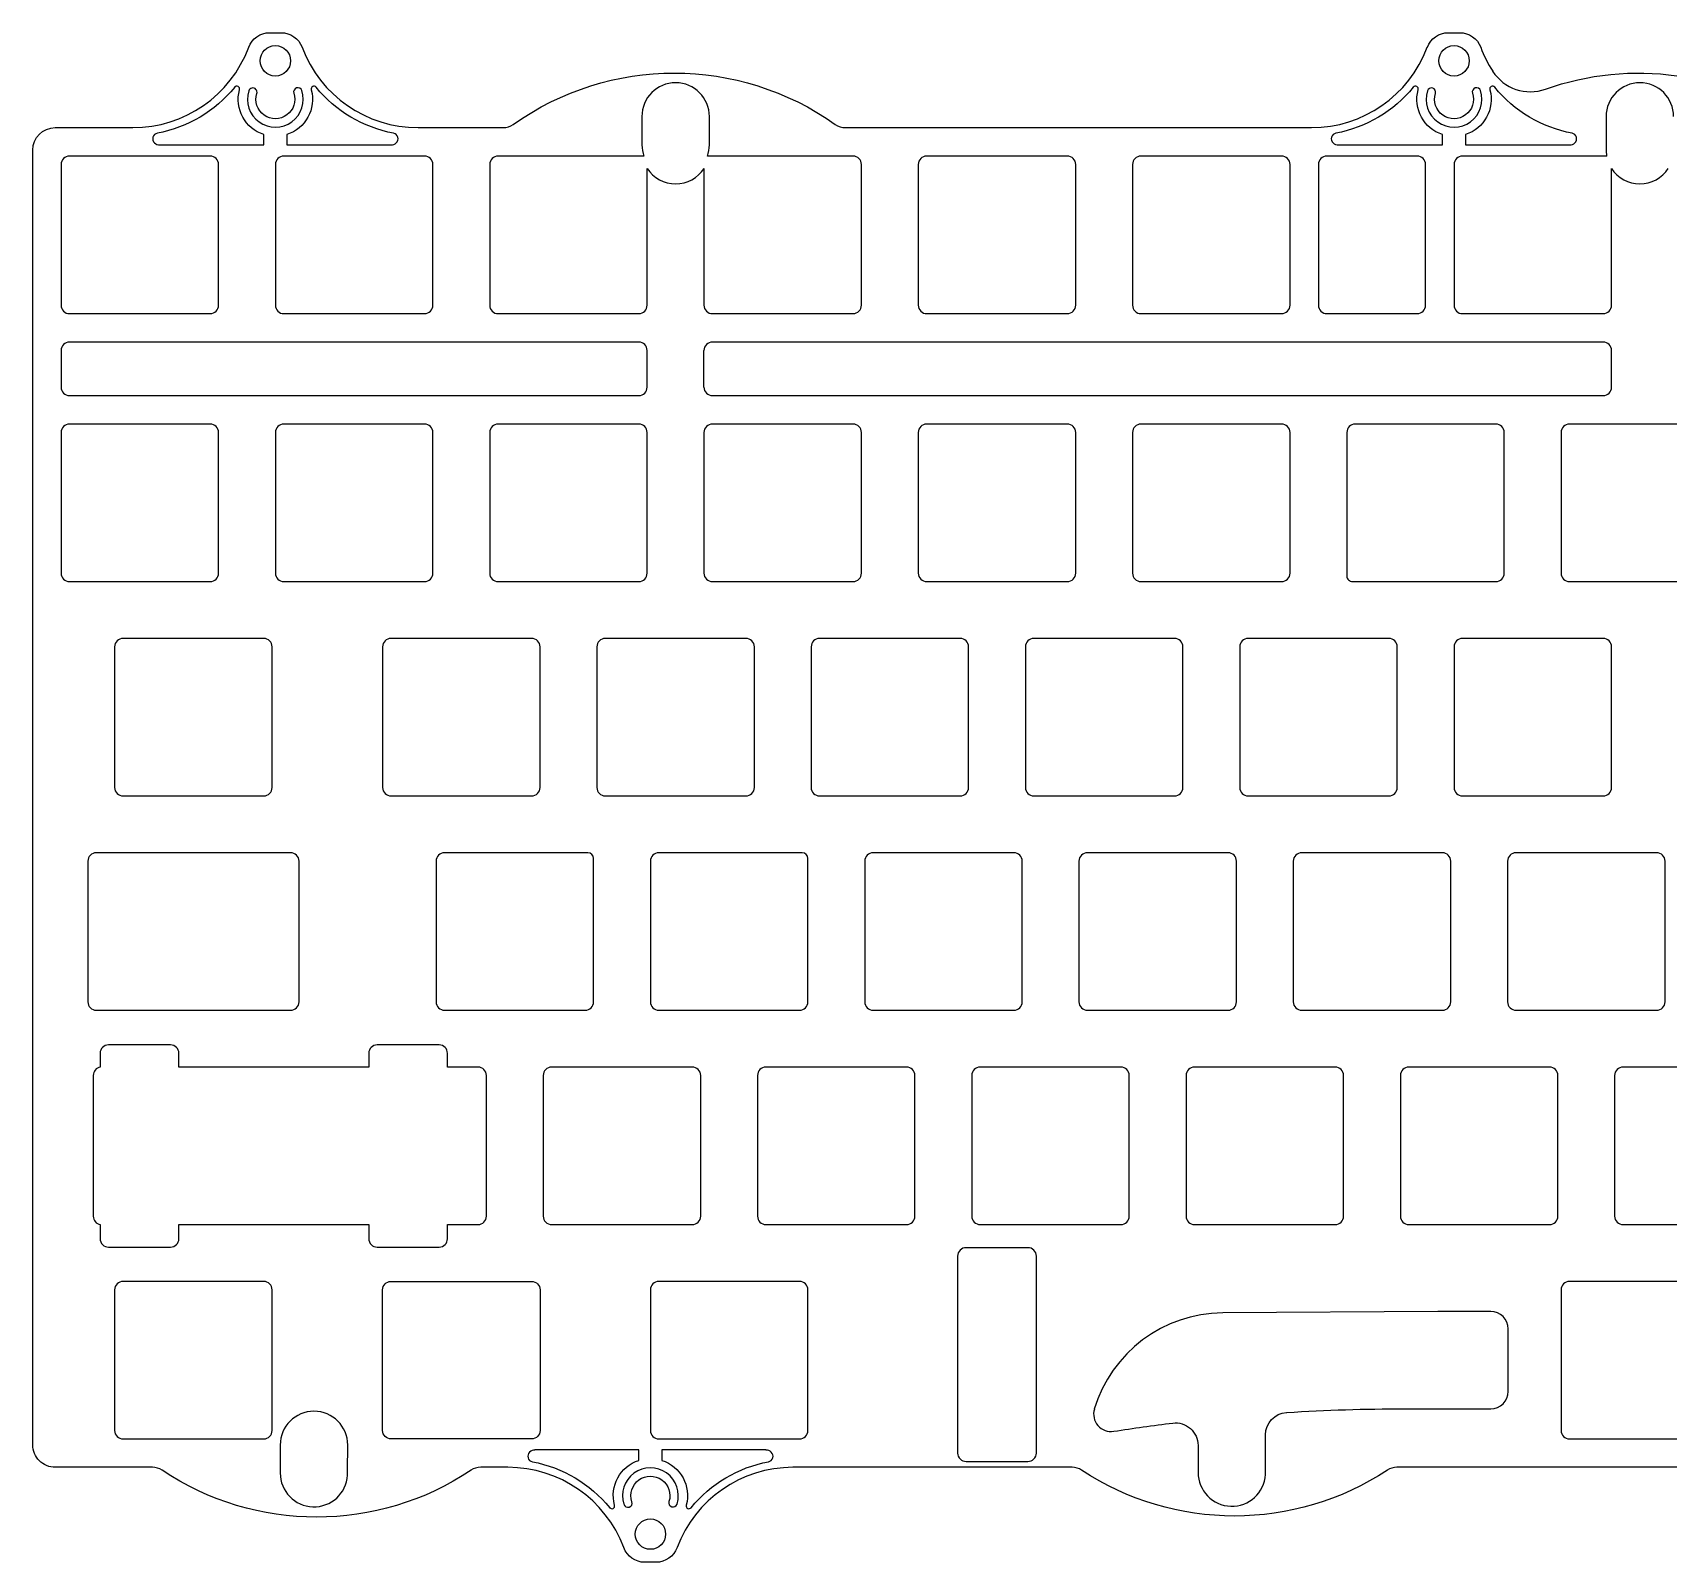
# Model space of a CAD drawing. Header units: millimetres. Extents: x 0 to 348, y -128 to 8.
# Drawn here: x 0 to 145.4, y -128.2 to 7.8 of the extents above; entities that cross this region are included whole.
import ezdxf

# ---------------------------------------------------------------- set-up
doc = ezdxf.new("R2010")
doc.units = ezdxf.units.MM
doc.header["$MEASUREMENT"] = 0

msp = doc.modelspace()

# ---------------------------------------------------------------- linework, layer by layer
at = {"color": 242, "true_color": 0xe4002b, "extrusion": (1.77636e-14, 1, -4.47337e-14)}
for p, q in [((21.06, 7.79, 7.27), (22.06, 7.79, 7.27)), ((125.84, 7.79, 7.27), (126.84, 7.79, 7.27))]:
    msp.add_line(p, q, dxfattribs=at)
at = {"color": 242, "true_color": 0xe4002b, "extrusion": (1, -8.29417e-34, 1.21829e-18)}
for p, q in [((54.14, 0.35, 7.27), (54.14, -1.15, 7.27)), ((139.86, 0.34, 7.27), (139.86, -1.16, 7.27)), ((22.58, -1.26, 7.27), (22.58, -2.19, 7.27)), ((127.36, -1.26, 7.27), (127.36, -2.19, 7.27)), ((2.51, -3.93, 7.27), (2.51, -16.43, 7.27)), ((21.56, -3.93, 7.27), (21.56, -16.43, 7.27)), ((40.61, -3.93, 7.27), (40.61, -16.43, 7.27)), ((59.66, -4.27, 7.27), (59.66, -16.43, 7.27)), ((78.71, -3.93, 7.27), (78.71, -16.43, 7.27)), ((97.76, -3.93, 7.27), (97.76, -16.43, 7.27)), ((114.29, -3.93, 7.27), (114.29, -16.43, 7.27)), ((126.34, -3.93, 7.27), (126.34, -16.43, 7.27)), ((2.51, -20.45, 7.27), (2.51, -23.71, 7.27)), ((59.66, -23.71, 7.27), (59.66, -20.45, 7.27)), ((2.51, -27.74, 7.27), (2.51, -40.24, 7.27)), ((21.56, -27.74, 7.27), (21.56, -40.24, 7.27)), ((40.61, -27.74, 7.27), (40.61, -40.24, 7.27)), ((59.66, -27.74, 7.27), (59.66, -40.24, 7.27)), ((78.71, -27.74, 7.27), (78.71, -40.24, 7.27)), ((97.76, -27.74, 7.27), (97.76, -40.24, 7.27)), ((116.81, -27.74, 7.27), (116.81, -40.49, 7.27)), ((135.86, -27.74, 7.27), (135.86, -40.24, 7.27)), ((7.27, -46.79, 7.27), (7.27, -59.29, 7.27)), ((31.09, -46.79, 7.27), (31.09, -59.29, 7.27)), ((50.14, -46.79, 7.27), (50.14, -59.29, 7.27)), ((69.19, -46.79, 7.27), (69.19, -59.29, 7.27)), ((88.24, -46.79, 7.27), (88.24, -59.29, 7.27)), ((107.29, -46.79, 7.27), (107.29, -59.29, 7.27)), ((126.34, -46.79, 7.27), (126.34, -59.29, 7.27)), ((4.89, -65.84, 7.27), (4.89, -78.34, 7.27)), ((35.85, -65.84, 7.27), (35.85, -78.34, 7.27)), ((54.9, -65.84, 7.27), (54.9, -78.34, 7.27)), ((73.95, -65.84, 7.27), (73.95, -78.34, 7.27)), ((93, -65.84, 7.27), (93, -78.34, 7.27)), ((112.05, -65.84, 7.27), (112.05, -78.34, 7.27)), ((131.1, -65.84, 7.27), (131.1, -78.34, 7.27)), ((5.98, -82.92, 7.27), (5.98, -84.14, 7.27)), ((29.86, -82.92, 7.27), (29.86, -84.14, 7.27)), ((5.37, -84.88, 7.27), (5.37, -97.4, 7.27)), ((45.37, -84.89, 7.27), (45.37, -97.39, 7.27)), ((64.42, -84.89, 7.27), (64.42, -97.39, 7.27)), ((83.47, -84.89, 7.27), (83.47, -97.39, 7.27)), ((102.52, -84.89, 7.27), (102.52, -97.39, 7.27)), ((121.57, -84.89, 7.27), (121.57, -97.39, 7.27)), ((140.62, -84.89, 7.27), (140.62, -97.39, 7.27)), ((5.98, -98.14, 7.27), (5.98, -99.39, 7.27)), ((29.86, -98.14, 7.27), (29.86, -99.39, 7.27)), ((82.21, -100.94, 7.27), (82.21, -118.44, 7.27)), ((7.27, -103.94, 7.27), (7.27, -116.44, 7.27)), ((54.9, -103.94, 7.27), (54.9, -116.44, 7.27)), ((135.86, -103.94, 7.27), (135.86, -116.44, 7.27)), ((55.92, -118.17, 7.27), (55.92, -119.1, 7.27))]:
    msp.add_line(p, q, dxfattribs=at)
at = {"color": 242, "true_color": 0xe4002b, "extrusion": (-1, 8.29417e-34, -1.21829e-18)}
for p, q in [((60.14, -2.18, 7.27), (60.14, 0.34, 7.27)), ((20.54, -2.19, 7.27), (20.54, -1.26, 7.27)), ((125.32, -2.19, 7.27), (125.32, -1.26, 7.27)), ((-0.01, -117.71, 7.27), (-0.01, -2.65, 7.27)), ((16.51, -16.43, 7.27), (16.51, -3.93, 7.27)), ((35.56, -16.43, 7.27), (35.56, -3.93, 7.27)), ((54.61, -16.43, 7.27), (54.61, -4.27, 7.27)), ((73.66, -16.43, 7.27), (73.66, -3.93, 7.27)), ((92.71, -16.43, 7.27), (92.71, -3.93, 7.27)), ((111.76, -16.43, 7.27), (111.76, -3.93, 7.27)), ((123.81, -16.43, 7.27), (123.81, -3.93, 7.27)), ((140.34, -16.43, 7.27), (140.34, -4.27, 7.27)), ((54.61, -23.71, 7.27), (54.61, -20.45, 7.27)), ((140.34, -23.71, 7.27), (140.34, -20.45, 7.27)), ((16.51, -40.24, 7.27), (16.51, -27.74, 7.27)), ((35.56, -40.24, 7.27), (35.56, -27.74, 7.27)), ((54.61, -40.24, 7.27), (54.61, -27.74, 7.27)), ((73.66, -40.24, 7.27), (73.66, -27.74, 7.27)), ((92.71, -40.24, 7.27), (92.71, -27.74, 7.27)), ((111.76, -40.24, 7.27), (111.76, -27.74, 7.27)), ((130.81, -40.24, 7.27), (130.81, -27.74, 7.27)), ((21.27, -59.29, 7.27), (21.27, -46.79, 7.27)), ((45.09, -59.29, 7.27), (45.09, -46.79, 7.27)), ((64.14, -59.29, 7.27), (64.14, -46.79, 7.27)), ((83.19, -59.29, 7.27), (83.19, -46.79, 7.27)), ((102.24, -59.29, 7.27), (102.24, -46.79, 7.27)), ((121.29, -59.29, 7.27), (121.29, -46.79, 7.27)), ((140.34, -59.29, 7.27), (140.34, -46.79, 7.27)), ((23.66, -78.34, 7.27), (23.66, -65.84, 7.27)), ((49.85, -78.34, 7.27), (49.85, -65.59, 7.27)), ((68.9, -78.34, 7.27), (68.9, -65.59, 7.27)), ((87.95, -78.34, 7.27), (87.95, -65.84, 7.27)), ((107, -78.34, 7.27), (107, -65.84, 7.27)), ((126.05, -78.34, 7.27), (126.05, -65.84, 7.27)), ((145.1, -78.34, 7.27), (145.1, -65.84, 7.27)), ((12.98, -84.14, 7.27), (12.98, -82.92, 7.27)), ((36.86, -84.14, 7.27), (36.86, -82.92, 7.27)), ((40.32, -97.39, 7.27), (40.32, -84.89, 7.27)), ((59.37, -97.39, 7.27), (59.37, -84.89, 7.27)), ((78.42, -97.39, 7.27), (78.42, -84.89, 7.27)), ((97.47, -97.39, 7.27), (97.47, -84.89, 7.27)), ((116.52, -97.39, 7.27), (116.52, -84.89, 7.27)), ((135.57, -97.39, 7.27), (135.57, -84.89, 7.27)), ((12.98, -99.39, 7.27), (12.98, -98.14, 7.27)), ((36.86, -99.39, 7.27), (36.86, -98.14, 7.27)), ((89.21, -118.44, 7.27), (89.21, -100.94, 7.27)), ((21.27, -116.44, 7.27), (21.27, -103.94, 7.27)), ((68.9, -116.44, 7.27), (68.9, -103.94, 7.27)), ((27.98, -120.4, 7.27), (27.98, -118.9, 7.27)), ((53.88, -119.1, 7.27), (53.88, -118.17, 7.27)), ((109.58, -120.36, 7.27), (109.58, -118.86, 7.27))]:
    msp.add_line(p, q, dxfattribs=at)
at = {"color": 242, "true_color": 0xe4002b, "extrusion": (5.53269e-32, 1, -4.47337e-14)}
for p, q in [((1.99, -0.65, 7.27), (8.89, -0.65, 7.27)), ((34.24, -0.65, 7.27), (41.81, -0.65, 7.27)), ((72.23, -0.65, 7.27), (113.66, -0.65, 7.27)), ((11.29, -2.19, 7.27), (20.54, -2.19, 7.27)), ((22.58, -2.19, 7.27), (31.83, -2.19, 7.27)), ((116.07, -2.19, 7.27), (125.32, -2.19, 7.27)), ((127.36, -2.19, 7.27), (136.61, -2.19, 7.27)), ((3.26, -17.18, 7.27), (15.76, -17.18, 7.27)), ((22.31, -17.18, 7.27), (34.81, -17.18, 7.27)), ((41.36, -17.18, 7.27), (53.86, -17.18, 7.27)), ((60.41, -17.18, 7.27), (72.91, -17.18, 7.27)), ((79.46, -17.18, 7.27), (91.96, -17.18, 7.27)), ((98.51, -17.18, 7.27), (111.01, -17.18, 7.27)), ((115.04, -17.18, 7.27), (123.06, -17.18, 7.27)), ((127.09, -17.18, 7.27), (139.59, -17.18, 7.27)), ((3.26, -24.46, 7.27), (53.86, -24.46, 7.27)), ((60.41, -24.46, 7.27), (139.59, -24.46, 7.27)), ((3.26, -40.99, 7.27), (15.76, -40.99, 7.27)), ((22.31, -40.99, 7.27), (34.81, -40.99, 7.27)), ((41.36, -40.99, 7.27), (53.86, -40.99, 7.27)), ((60.41, -40.99, 7.27), (72.91, -40.99, 7.27)), ((79.46, -40.99, 7.27), (91.96, -40.99, 7.27)), ((98.51, -40.99, 7.27), (111.01, -40.99, 7.27)), ((117.31, -40.99, 7.27), (130.06, -40.99, 7.27)), ((136.61, -40.99, 7.27), (149.11, -40.99, 7.27)), ((8.02, -60.04, 7.27), (20.52, -60.04, 7.27)), ((31.84, -60.04, 7.27), (44.34, -60.04, 7.27)), ((50.89, -60.04, 7.27), (63.39, -60.04, 7.27)), ((69.94, -60.04, 7.27), (82.44, -60.04, 7.27)), ((88.99, -60.04, 7.27), (101.49, -60.04, 7.27)), ((108.04, -60.04, 7.27), (120.54, -60.04, 7.27)), ((127.09, -60.04, 7.27), (139.59, -60.04, 7.27)), ((5.64, -79.09, 7.27), (22.91, -79.09, 7.27)), ((36.6, -79.09, 7.27), (49.1, -79.09, 7.27)), ((55.65, -79.09, 7.27), (68.15, -79.09, 7.27)), ((74.7, -79.09, 7.27), (87.2, -79.09, 7.27)), ((93.75, -79.09, 7.27), (106.25, -79.09, 7.27)), ((112.8, -79.09, 7.27), (125.3, -79.09, 7.27)), ((131.85, -79.09, 7.27), (144.35, -79.09, 7.27)), ((12.98, -98.14, 7.27), (29.86, -98.14, 7.27)), ((36.86, -98.14, 7.27), (39.57, -98.14, 7.27)), ((46.12, -98.14, 7.27), (58.62, -98.14, 7.27)), ((65.17, -98.14, 7.27), (77.67, -98.14, 7.27)), ((84.22, -98.14, 7.27), (96.72, -98.14, 7.27)), ((103.27, -98.14, 7.27), (115.77, -98.14, 7.27)), ((122.32, -98.14, 7.27), (134.82, -98.14, 7.27)), ((141.37, -98.14, 7.27), (153.87, -98.14, 7.27)), ((6.73, -100.14, 7.27), (12.23, -100.14, 7.27)), ((30.61, -100.14, 7.27), (36.11, -100.14, 7.27)), ((8.02, -117.19, 7.27), (20.52, -117.19, 7.27)), ((55.65, -117.19, 7.27), (68.15, -117.19, 7.27)), ((136.61, -117.19, 7.27), (149.11, -117.19, 7.27)), ((82.96, -119.19, 7.27), (88.46, -119.19, 7.27))]:
    msp.add_line(p, q, dxfattribs=at)
at = {"color": 242, "true_color": 0xe4002b, "extrusion": (1, -0.00095023, -6.42661e-17)}
msp.add_line((54.14, -1.15, 7.27), (54.14, -2.18, 7.27), dxfattribs=at)
at = {"color": 242, "true_color": 0xe4002b, "extrusion": (1, 0.000965098, -1.27516e-16)}
msp.add_line((139.86, -1.16, 7.27), (139.86, -2.56, 7.27), dxfattribs=at)
at = {"color": 242, "true_color": 0xe4002b, "extrusion": (-5.53269e-32, -1, 4.47337e-14)}
for p, q in [((15.76, -3.18, 7.27), (3.26, -3.18, 7.27)), ((34.81, -3.18, 7.27), (22.31, -3.18, 7.27)), ((54.32, -3.18, 7.27), (41.36, -3.18, 7.27)), ((72.91, -3.18, 7.27), (59.96, -3.18, 7.27)), ((91.96, -3.18, 7.27), (79.46, -3.18, 7.27)), ((111.01, -3.18, 7.27), (98.51, -3.18, 7.27)), ((123.06, -3.18, 7.27), (115.04, -3.18, 7.27)), ((139.91, -3.18, 7.27), (127.09, -3.18, 7.27)), ((53.86, -19.7, 7.27), (3.26, -19.7, 7.27)), ((139.59, -19.7, 7.27), (60.41, -19.7, 7.27)), ((15.76, -26.99, 7.27), (3.26, -26.99, 7.27)), ((34.81, -26.99, 7.27), (22.31, -26.99, 7.27)), ((53.86, -26.99, 7.27), (41.36, -26.99, 7.27)), ((72.91, -26.99, 7.27), (60.41, -26.99, 7.27)), ((91.96, -26.99, 7.27), (79.46, -26.99, 7.27)), ((111.01, -26.99, 7.27), (98.51, -26.99, 7.27)), ((130.06, -26.99, 7.27), (117.56, -26.99, 7.27)), ((149.11, -26.99, 7.27), (136.61, -26.99, 7.27)), ((20.52, -46.04, 7.27), (8.02, -46.04, 7.27)), ((44.34, -46.04, 7.27), (31.84, -46.04, 7.27)), ((63.39, -46.04, 7.27), (50.89, -46.04, 7.27)), ((82.44, -46.04, 7.27), (69.94, -46.04, 7.27)), ((101.49, -46.04, 7.27), (88.99, -46.04, 7.27)), ((120.54, -46.04, 7.27), (108.04, -46.04, 7.27)), ((139.59, -46.04, 7.27), (127.09, -46.04, 7.27)), ((22.91, -65.09, 7.27), (5.64, -65.09, 7.27)), ((49.35, -65.09, 7.27), (36.6, -65.09, 7.27)), ((68.4, -65.09, 7.27), (55.65, -65.09, 7.27)), ((87.2, -65.09, 7.27), (74.7, -65.09, 7.27)), ((106.25, -65.09, 7.27), (93.75, -65.09, 7.27)), ((125.3, -65.09, 7.27), (112.8, -65.09, 7.27)), ((144.35, -65.09, 7.27), (131.85, -65.09, 7.27)), ((12.23, -82.17, 7.27), (6.73, -82.17, 7.27)), ((36.11, -82.17, 7.27), (30.61, -82.17, 7.27)), ((29.86, -84.14, 7.27), (12.98, -84.14, 7.27)), ((39.57, -84.14, 7.27), (36.86, -84.14, 7.27)), ((58.62, -84.14, 7.27), (46.12, -84.14, 7.27)), ((77.67, -84.14, 7.27), (65.17, -84.14, 7.27)), ((96.72, -84.14, 7.27), (84.22, -84.14, 7.27)), ((115.77, -84.14, 7.27), (103.27, -84.14, 7.27)), ((134.82, -84.14, 7.27), (122.32, -84.14, 7.27)), ((153.87, -84.14, 7.27), (141.37, -84.14, 7.27)), ((88.46, -100.19, 7.27), (82.96, -100.19, 7.27)), ((20.52, -103.19, 7.27), (8.02, -103.19, 7.27)), ((68.15, -103.19, 7.27), (55.65, -103.19, 7.27)), ((149.11, -103.19, 7.27), (136.61, -103.19, 7.27)), ((53.88, -118.17, 7.27), (44.63, -118.17, 7.27)), ((65.17, -118.17, 7.27), (55.92, -118.17, 7.27)), ((10.63, -119.71, 7.27), (1.99, -119.71, 7.27)), ((42.23, -119.71, 7.27), (39.81, -119.71, 7.27)), ((92.38, -119.71, 7.27), (67.57, -119.71, 7.27)), ((218.15, -119.71, 7.27), (121.26, -119.71, 7.27)), ((55.4, -128.15, 7.27), (54.4, -128.15, 7.27))]:
    msp.add_line(p, q, dxfattribs=at)
at = {"color": 242, "true_color": 0xe4002b, "extrusion": (1.61648e-12, -1, 4.57299e-14)}
msp.add_line((31.84, -103.19, 7.27), (44.34, -103.19, 7.27), dxfattribs=at)
at = {"color": 242, "true_color": 0xe4002b, "extrusion": (1, 1.76385e-11, 7.9834e-18)}
msp.add_line((31.09, -116.44, 7.27), (31.09, -103.94, 7.27), dxfattribs=at)
at = {"color": 242, "true_color": 0xe4002b, "extrusion": (-1, -3.05085e-31, -7.9834e-18)}
msp.add_line((45.09, -103.94, 7.27), (45.09, -116.44, 7.27), dxfattribs=at)
at = {"color": 242, "true_color": 0xe4002b, "extrusion": (0.006366, -0.99998, 4.22032e-14)}
msp.add_line((124.91, -105.86, 7.27), (105.78, -105.99, 7.27), dxfattribs=at)
at = {"color": 242, "true_color": 0xe4002b, "extrusion": (3.5232e-12, -1, 4.262e-14)}
msp.add_line((129.6, -105.86, 7.27), (124.91, -105.86, 7.27), dxfattribs=at)
at = {"color": 242, "true_color": 0xe4002b, "extrusion": (-1, -3.5232e-12, 4.75582e-14)}
msp.add_line((131.15, -112.96, 7.27), (131.15, -107.41, 7.27), dxfattribs=at)
at = {"color": 242, "true_color": 0xe4002b, "extrusion": (-3.5232e-12, 1, -4.262e-14)}
msp.add_line((121.91, -114.51, 7.27), (129.6, -114.51, 7.27), dxfattribs=at)
at = {"color": 242, "true_color": 0xe4002b, "extrusion": (1, 5.46078e-11, 1.03012e-18)}
msp.add_line((21.99, -117.73, 7.27), (21.99, -118.72, 7.27), dxfattribs=at)
at = {"color": 242, "true_color": 0xe4002b, "extrusion": (-1, -5.6602e-11, -1.66376e-18)}
msp.add_line((27.99, -118.75, 7.27), (27.99, -117.73, 7.27), dxfattribs=at)
at = {"color": 242, "true_color": 0xe4002b, "extrusion": (6.24e-12, 1, -4.57299e-14)}
msp.add_line((44.34, -117.19, 7.27), (31.84, -117.19, 7.27), dxfattribs=at)
at = {"color": 242, "true_color": 0xe4002b, "extrusion": (0.999999, 0.001002, 6.25805e-17)}
msp.add_line((103.58, -117.76, 7.27), (103.59, -120.17, 7.27), dxfattribs=at)
at = {"color": 242, "true_color": 0xe4002b, "extrusion": (-1, -5.66008e-11, -1.71686e-18)}
msp.add_line((109.58, -118.71, 7.27), (109.58, -116.83, 7.27), dxfattribs=at)
at = {"color": 242, "true_color": 0xe4002b, "extrusion": (1, 0.000803106, 6.23247e-17)}
msp.add_line((21.99, -118.72, 7.27), (21.99, -120.21, 7.27), dxfattribs=at)
at = {"color": 242, "true_color": 0xe4002b}
for centre in [(21.56, 5.29, 7.27), (126.34, 5.29, 7.27), (54.9, -125.65, 7.27)]:
    msp.add_circle(centre, 1.35, dxfattribs=at)
at = {"color": 242, "true_color": 0xe4002b, "extrusion": (1.21829e-18, -4.47337e-14, -1)}
for centre, radius, start, end in [((-21.06, 5.79, -7.27), 2, 20.5453, 90), ((-22.06, 5.79, -7.27), 2, 90, 159.4547), ((-125.84, 5.79, -7.27), 2, 20.5453, 90), ((-126.84, 5.79, -7.27), 2, 90, 159.4547), ((-57.02, -20.53, -7.27), 24.73, 54.6296, 125.3704), ((-142.74, -20.53, -7.27), 24.73, 70.4611, 125.3682), ((-8.89, 10.35, -7.27), 11.7, 219.31, 259.281), ((-34.24, 10.35, -7.27), 11.7, 280.719, 320.69), ((-113.66, 10.35, -7.27), 11.7, 219.31, 259.281), ((-139.01, 10.35, -7.27), 11.7, 280.719, 320.69), ((-21.56, 1.87, -7.27), 3.3, 288.0213, 14.8521), ((-21.56, 1.87, -7.27), 1.73, 161.907, 17.4137), ((-21.56, 1.87, -7.27), 3.3, 165.1479, 251.9787), ((-126.34, 1.87, -7.27), 3.3, 288.0213, 14.8521), ((-126.34, 1.87, -7.27), 1.73, 161.907, 17.4137), ((-126.34, 1.87, -7.27), 3.3, 165.1479, 251.9787), ((-1.99, -2.65, -7.27), 2, 0, 90), ((-31.84, -103.94, -7.27), 0.75, 0, 90), ((-44.34, -103.94, -7.27), 0.75, 90, 180), ((-111.58, -116.83, -7.27), 2, 360, 86.4295), ((-121.91, -282.27, -7.27), 167.76, 86.4295, 90), ((-121.91, -282.27, -7.27), 167.76, 81.1455, 82.958), ((-101.58, -117.76, -7.27), 2, 82.958, 179.9426), ((-1.99, -117.71, -7.27), 2, 269.9999, 0.0001), ((-31.84, -116.44, -7.27), 0.75, 269.9985, 0.0014), ((-44.34, -116.44, -7.27), 0.75, 180, 270), ((-42.23, -130.71, -7.27), 11.7, 100.719, 140.69), ((-54.9, -122.23, -7.27), 3.3, 345.1479, 71.9787), ((-54.9, -122.23, -7.27), 3.3, 108.0213, 194.8521), ((-67.57, -130.71, -7.27), 11.7, 39.31, 79.281), ((-25.22, -99.41, -7.27), 24.73, 236.2664, 303.7336), ((-54.9, -122.23, -7.27), 1.73, 341.9069, 197.4143), ((-106.82, -99.31, -7.27), 24.73, 236.6631, 303.3369), ((-54.4, -126.15, -7.27), 2, 270, 339.4547), ((-55.4, -126.15, -7.27), 2, 200.5453, 270)]:
    msp.add_arc(centre, radius, start, end, dxfattribs=at)
at = {"color": 242, "true_color": 0xe4002b}
for centre, radius, start, end in [((8.89, 10.35, 7.27), 11, 270, 339.4547), ((34.24, 10.35, 7.27), 11, 200.5453, 270), ((113.66, 10.35, 7.27), 11, 270, 339.4547), ((139.01, 10.35, 7.27), 11, 200.5453, 212.9272), ((133.13, 6.54, 7.27), 4, 212.9272, 289.5389), ((18.13, 2.78, 7.27), 0.25, 345.1479, 140.69), ((24.99, 2.78, 7.27), 0.25, 39.31, 194.8521), ((57.14, 0.34, 7.27), 3, 359.9554, 179.947), ((122.91, 2.78, 7.27), 0.25, 345.1479, 140.69), ((129.76, 2.78, 7.27), 0.25, 39.31, 194.8521), ((142.86, 0.34, 7.27), 3, 359.984, 179.9752), ((21.56, 1.87, 7.27), 2.48, 162.5863, 18.093), ((19.55, 2.5, 7.27), 0.378, 342.5863, 162.5864), ((23.56, 2.52, 7.27), 0.378, 18.093, 198.093), ((126.34, 1.87, 7.27), 2.48, 162.5864, 18.093), ((124.33, 2.5, 7.27), 0.378, 342.5864, 162.5864), ((128.34, 2.52, 7.27), 0.378, 18.093, 198.093), ((11.16, -1.64, 7.27), 0.5, 100.719, 226.9289), ((31.97, -1.64, 7.27), 0.5, 313.0711, 79.281), ((41.81, 0.9, 7.27), 1.55, 270, 305.3704), ((72.23, 0.9, 7.27), 1.55, 234.6296, 270), ((115.93, -1.64, 7.27), 0.5, 100.719, 226.9289), ((136.74, -1.64, 7.27), 0.5, 313.0711, 79.281), ((11.29, -1.49, 7.27), 0.697, 226.9289, 270), ((31.83, -1.49, 7.27), 0.697, 270, 313.0711), ((57.14, -2.16, 7.27), 3, 180.4262, 199.795), ((57.14, -2.16, 7.27), 3, 340.205, 359.6372), ((116.07, -1.49, 7.27), 0.697, 226.9289, 270), ((136.61, -1.49, 7.27), 0.697, 270, 313.0711), ((142.86, -2.65, 7.27), 3, 178.2259, 190.0199), ((3.26, -3.93, 7.27), 0.75, 90, 180), ((15.76, -3.93, 7.27), 0.75, 360, 90), ((22.31, -3.93, 7.27), 0.75, 90, 180), ((34.81, -3.93, 7.27), 0.75, 360, 90), ((41.36, -3.93, 7.27), 0.75, 90, 180), ((57.14, -2.65, 7.27), 3, 212.6563, 327.3447), ((72.91, -3.93, 7.27), 0.75, 360, 90), ((79.46, -3.93, 7.27), 0.75, 90, 180), ((91.96, -3.93, 7.27), 0.75, 0, 90), ((98.51, -3.93, 7.27), 0.75, 90, 180), ((111.01, -3.93, 7.27), 0.75, 360, 90), ((115.04, -3.93, 7.27), 0.75, 90, 180), ((123.06, -3.93, 7.27), 0.75, 360, 90), ((127.09, -3.93, 7.27), 0.75, 90, 180), ((142.86, -2.65, 7.27), 3, 212.6564, 327.3448), ((3.26, -16.43, 7.27), 0.75, 179.9998, 270.0001), ((15.76, -16.43, 7.27), 0.75, 270, 0), ((22.31, -16.43, 7.27), 0.75, 179.9998, 270.0006), ((34.81, -16.43, 7.27), 0.75, 270, 0), ((41.36, -16.43, 7.27), 0.75, 179.9998, 270.0011), ((53.86, -16.43, 7.27), 0.75, 270, 0), ((60.41, -16.43, 7.27), 0.75, 179.9997, 270.0016), ((72.91, -16.43, 7.27), 0.75, 270, 360), ((79.46, -16.43, 7.27), 0.75, 179.9997, 270.0021), ((91.96, -16.43, 7.27), 0.75, 270, 360), ((98.51, -16.43, 7.27), 0.75, 179.9997, 270.0026), ((111.01, -16.43, 7.27), 0.75, 270, 0), ((115.04, -16.43, 7.27), 0.75, 179.9997, 270.003), ((123.06, -16.43, 7.27), 0.75, 270, 0), ((127.09, -16.43, 7.27), 0.75, 179.9996, 270.0033), ((139.59, -16.43, 7.27), 0.75, 270, 0), ((3.26, -20.45, 7.27), 0.75, 90, 180), ((53.86, -20.45, 7.27), 0.75, 0, 90), ((60.41, -20.45, 7.27), 0.75, 90, 180), ((139.59, -20.45, 7.27), 0.75, 360, 90), ((3.26, -23.71, 7.27), 0.75, 179.9998, 270.0001), ((53.86, -23.71, 7.27), 0.75, 270, 0), ((60.41, -23.71, 7.27), 0.75, 179.9996, 270.0016), ((139.59, -23.71, 7.27), 0.75, 270, 0), ((3.26, -27.74, 7.27), 0.75, 90, 180), ((15.76, -27.74, 7.27), 0.75, 0, 90), ((22.31, -27.74, 7.27), 0.75, 90, 180), ((34.81, -27.74, 7.27), 0.75, 0, 90), ((41.36, -27.74, 7.27), 0.75, 90, 180), ((53.86, -27.74, 7.27), 0.75, 0, 90), ((60.41, -27.74, 7.27), 0.75, 90, 180), ((72.91, -27.74, 7.27), 0.75, 0, 90), ((79.46, -27.74, 7.27), 0.75, 90, 180), ((91.96, -27.74, 7.27), 0.75, 360, 90), ((98.51, -27.74, 7.27), 0.75, 90, 180), ((111.01, -27.74, 7.27), 0.75, 0, 90), ((117.56, -27.74, 7.27), 0.75, 90, 180), ((130.06, -27.74, 7.27), 0.75, 0, 90), ((136.61, -27.74, 7.27), 0.75, 90, 180), ((3.26, -40.24, 7.27), 0.75, 179.9995, 270.0001), ((15.76, -40.24, 7.27), 0.75, 270, 0), ((22.31, -40.24, 7.27), 0.75, 179.9995, 270.0006), ((34.81, -40.24, 7.27), 0.75, 270, 0), ((41.36, -40.24, 7.27), 0.75, 179.9995, 270.0011), ((53.86, -40.24, 7.27), 0.75, 270, 0), ((60.41, -40.24, 7.27), 0.75, 179.9995, 270.0016), ((72.91, -40.24, 7.27), 0.75, 270, 360), ((79.46, -40.24, 7.27), 0.75, 179.9994, 270.0021), ((91.96, -40.24, 7.27), 0.75, 270, 0), ((98.51, -40.24, 7.27), 0.75, 179.9994, 270.0026), ((111.01, -40.24, 7.27), 0.75, 270, 0), ((117.31, -40.49, 7.27), 0.5, 179.9998, 270.0001), ((130.06, -40.24, 7.27), 0.75, 270, 0), ((136.61, -40.24, 7.27), 0.75, 179.9993, 270.0036), ((8.02, -46.79, 7.27), 0.75, 90, 180), ((20.52, -46.79, 7.27), 0.75, 360, 90), ((31.84, -46.79, 7.27), 0.75, 90, 180), ((44.34, -46.79, 7.27), 0.75, 0, 90), ((50.89, -46.79, 7.27), 0.75, 90, 180), ((63.39, -46.79, 7.27), 0.75, 360, 90), ((69.94, -46.79, 7.27), 0.75, 90, 180), ((82.44, -46.79, 7.27), 0.75, 360, 90), ((88.99, -46.79, 7.27), 0.75, 90, 180), ((101.49, -46.79, 7.27), 0.75, 360, 90), ((108.04, -46.79, 7.27), 0.75, 90, 180), ((120.54, -46.79, 7.27), 0.75, 360, 90), ((127.09, -46.79, 7.27), 0.75, 90, 180), ((139.59, -46.79, 7.27), 0.75, 360, 90), ((8.02, -59.29, 7.27), 0.75, 179.9993, 270.0002), ((20.52, -59.29, 7.27), 0.75, 270, 0), ((31.84, -59.29, 7.27), 0.75, 179.9993, 270.0008), ((44.34, -59.29, 7.27), 0.75, 270, 0), ((50.89, -59.29, 7.27), 0.75, 179.9993, 270.0013), ((63.39, -59.29, 7.27), 0.75, 270, 0), ((69.94, -59.29, 7.27), 0.75, 179.9992, 270.0018), ((82.44, -59.29, 7.27), 0.75, 270, 0), ((88.99, -59.29, 7.27), 0.75, 179.9992, 270.0023), ((101.49, -59.29, 7.27), 0.75, 270, 0), ((108.04, -59.29, 7.27), 0.75, 179.9992, 270.0028), ((120.54, -59.29, 7.27), 0.75, 270, 0), ((127.09, -59.29, 7.27), 0.75, 179.9991, 270.0033), ((139.59, -59.29, 7.27), 0.75, 270, 0), ((5.64, -65.84, 7.27), 0.75, 90, 180), ((22.91, -65.84, 7.27), 0.75, 0, 90), ((36.6, -65.84, 7.27), 0.75, 90, 180), ((49.35, -65.59, 7.27), 0.5, 360, 90), ((55.65, -65.84, 7.27), 0.75, 90, 180), ((68.4, -65.59, 7.27), 0.5, 0, 90), ((74.7, -65.84, 7.27), 0.75, 90, 180), ((87.2, -65.84, 7.27), 0.75, 360, 90), ((93.75, -65.84, 7.27), 0.75, 90, 180), ((106.25, -65.84, 7.27), 0.75, 360, 90), ((112.8, -65.84, 7.27), 0.75, 90, 180), ((125.3, -65.84, 7.27), 0.75, 360, 90), ((131.85, -65.84, 7.27), 0.75, 90, 180), ((144.35, -65.84, 7.27), 0.75, 360, 90), ((5.64, -78.34, 7.27), 0.75, 179.9991, 270.0001), ((22.91, -78.34, 7.27), 0.75, 270, 0), ((36.6, -78.34, 7.27), 0.75, 179.9991, 270.001), ((49.1, -78.34, 7.27), 0.75, 270, 0), ((55.65, -78.34, 7.27), 0.75, 179.999, 270.0015), ((68.15, -78.34, 7.27), 0.75, 270, 0), ((74.7, -78.34, 7.27), 0.75, 179.999, 270.002), ((87.2, -78.34, 7.27), 0.75, 270, 0), ((93.75, -78.34, 7.27), 0.75, 179.999, 270.0025), ((106.25, -78.34, 7.27), 0.75, 270, 0), ((112.8, -78.34, 7.27), 0.75, 179.999, 270.003), ((125.3, -78.34, 7.27), 0.75, 270, 0), ((131.85, -78.34, 7.27), 0.75, 179.9989, 270.0035), ((144.35, -78.34, 7.27), 0.75, 270, 0), ((6.73, -82.92, 7.27), 0.75, 90, 180), ((12.23, -82.92, 7.27), 0.75, 360, 90), ((30.61, -82.92, 7.27), 0.75, 90, 180), ((36.11, -82.92, 7.27), 0.75, 360, 90), ((6.12, -84.88, 7.27), 0.75, 100.6223, 180), ((39.57, -84.89, 7.27), 0.75, 360, 90), ((46.12, -84.89, 7.27), 0.75, 90, 180), ((58.62, -84.89, 7.27), 0.75, 0, 90), ((65.17, -84.89, 7.27), 0.75, 90, 180), ((77.67, -84.89, 7.27), 0.75, 360, 90), ((84.22, -84.89, 7.27), 0.75, 90, 180), ((96.72, -84.89, 7.27), 0.75, 360, 90), ((103.27, -84.89, 7.27), 0.75, 90, 180), ((115.77, -84.89, 7.27), 0.75, 360, 90), ((122.32, -84.89, 7.27), 0.75, 90, 180), ((134.82, -84.89, 7.27), 0.75, 360, 90), ((141.37, -84.89, 7.27), 0.75, 90, 180), ((6.12, -97.4, 7.27), 0.75, 180, 259.3777), ((39.57, -97.39, 7.27), 0.75, 270, 0), ((46.12, -97.39, 7.27), 0.75, 179.9988, 270.0012), ((58.62, -97.39, 7.27), 0.75, 270, 0), ((65.17, -97.39, 7.27), 0.75, 179.9988, 270.0017), ((77.67, -97.39, 7.27), 0.75, 270, 0), ((84.22, -97.39, 7.27), 0.75, 179.9988, 270.0022), ((96.72, -97.39, 7.27), 0.75, 270, 0), ((103.27, -97.39, 7.27), 0.75, 179.9988, 270.0027), ((115.77, -97.39, 7.27), 0.75, 270, 0), ((122.32, -97.39, 7.27), 0.75, 179.9987, 270.0032), ((134.82, -97.39, 7.27), 0.75, 270, 0), ((141.37, -97.39, 7.27), 0.75, 179.9987, 270.0037), ((6.73, -99.39, 7.27), 0.75, 179.9989, 270.0002), ((12.23, -99.39, 7.27), 0.75, 270, 0), ((30.61, -99.39, 7.27), 0.75, 179.9988, 270.0008), ((36.11, -99.39, 7.27), 0.75, 270, 0), ((82.96, -100.94, 7.27), 0.75, 90, 180), ((88.46, -100.94, 7.27), 0.75, 0, 90), ((8.02, -103.94, 7.27), 0.75, 90, 180), ((20.52, -103.94, 7.27), 0.75, 0, 90), ((55.65, -103.94, 7.27), 0.75, 90, 180), ((68.15, -103.94, 7.27), 0.75, 0, 90), ((136.61, -103.94, 7.27), 0.75, 90, 180), ((105.85, -117.99, 7.27), 12, 90.3647, 163.2764), ((129.6, -107.41, 7.27), 1.55, 0, 90), ((129.6, -112.96, 7.27), 1.55, 270, 0), ((24.99, -117.73, 7.27), 3, 360, 179.9909), ((95.85, -114.98, 7.27), 1.55, 163.2764, 278.8545), ((8.02, -116.44, 7.27), 0.75, 179.9987, 270.0002), ((20.52, -116.44, 7.27), 0.75, 270, 0), ((55.65, -116.44, 7.27), 0.75, 179.9986, 270.0015), ((68.15, -116.44, 7.27), 0.75, 270, 0), ((136.61, -116.44, 7.27), 0.75, 179.9985, 270.0036), ((24.99, -118.73, 7.27), 3, 356.7388, 359.6372), ((44.5, -118.73, 7.27), 0.5, 133.0711, 259.281), ((44.63, -118.87, 7.27), 0.697, 90, 133.0711), ((65.17, -118.87, 7.27), 0.697, 46.9289, 90), ((65.3, -118.73, 7.27), 0.5, 280.719, 46.9289), ((82.96, -118.44, 7.27), 0.75, 179.9985, 270.0022), ((88.46, -118.44, 7.27), 0.75, 270, 0), ((106.58, -118.69, 7.27), 3, 356.7388, 359.6372), ((10.63, -121.26, 7.27), 1.55, 56.2664, 90), ((24.99, -120.22, 7.27), 3, 179.8957, 356.4303), ((39.81, -121.26, 7.27), 1.55, 90, 123.7336), ((42.23, -130.71, 7.27), 11, 20.5453, 90), ((54.9, -122.23, 7.27), 2.48, 342.5863, 198.093), ((67.57, -130.71, 7.27), 11, 90, 159.4547), ((92.38, -121.26, 7.27), 1.55, 56.6631, 90), ((106.59, -120.17, 7.27), 3, 179.8822, 356.4303), ((121.26, -121.26, 7.27), 1.55, 90, 123.3369), ((51.47, -123.14, 7.27), 0.25, 219.31, 14.8521), ((52.9, -122.89, 7.27), 0.378, 198.093, 18.0928), ((56.91, -122.86, 7.27), 0.378, 162.5891, 342.5861), ((58.33, -123.14, 7.27), 0.25, 165.1479, 320.69)]:
    msp.add_arc(centre, radius, start, end, dxfattribs=at)

doc.saveas('drawing.dxf')
